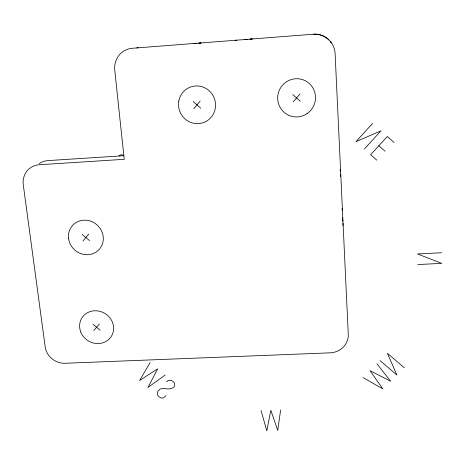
<?xml version="1.0" encoding="UTF-8"?>
<svg xmlns="http://www.w3.org/2000/svg" width="465" height="465" viewBox="0 0 465 465"><rect width="100%" height="100%" fill="white"/><g stroke="black" fill="none" stroke-linecap="round" stroke-linejoin="round"><path stroke-width="0.7" d="M342.996 225.513L342.932 223.305M340.241 169.434L340.275 171.416M280.622 409.944L277.727 430.468L270.851 410.264L266.805 430.799L261.068 410.583M340.671 176.444L340.624 174.102M150.125 362.601L139.599 380.521L157.635 368.844L147.98 387.455L165.104 375.057M82.979 240.963L88.734 234.093M193.818 108.676L200.171 101.097M93.773 330.47L99.405 324.012M293.206 101.771L299.913 94.081M372.616 123.353L355.998 141.651L380.998 130.851L364.345 149.073M166.615 381.835L168.33 380.387L170.951 380.265A8.138 7.492 21.6 0 1 174.526 383.236C176.45 389.228 167.638 389.554 164.023 388.333C160.611 387.647 156.031 391.373 157.432 394.942A8.126 7.463 21.8 0 0 160.995 397.889A3.528 3.238 21.9 0 0 163.604 397.79L165.866 395.732M193.795 43.507L195.097 43.408M252.501 38.944L251.007 39.048M235.092 40.316L236.673 40.159M196.079 43.297L194.73 43.425L196.492 43.28M251.426 39.048L251.827 39.014L249.722 39.188M198.404 43.152L201.113 42.931L199.712 43.03M247.799 39.298L244.846 39.554L246.456 39.438M123.742 155.723L47.936 160.599A18.891 17.629 49.5 0 0 39.217 163.657M441.547 252.745L417.553 253.96L441.75 263.37L417.832 264.55M123.783 155.438L121.481 154.746L120.127 155.095A8.765 8.376 50.7 0 0 118.999 155.978M363.124 377.592L382.875 388.938L370.006 370.698L390.652 381.242L376.906 363.781M93.029 324.291L100.138 330.197M82.195 234.453L89.507 240.608M380.079 360.602L396.872 375.046L387.409 353.261L404.23 367.763M193.208 101.585L200.77 108.194M376.801 160.152L370.646 154.676L387.328 136.507L394.035 142.505M292.781 94.581L300.32 101.277M378.853 145.737L385.026 151.241M342.013 208.547L342.333 210.599M342.484 217.777L342.833 221.282M340.397 170.167L340.339 169.673L340.456 170.905M313.491 34.265A21.006 20.413 -67.8 0 1 335.114 53.713L348.262 334.294A18.989 17.868 2.4 0 1 330.179 352.842L65.17 363.27A18.373 16.769 32.4 0 1 45.192 346.861L23.279 184.872A19.501 18.147 49.1 0 1 39.345 164.732L124.236 159.309L114.756 70.203A20.524 19.577 68.2 0 1 132.24 48.284L313.526 34.201A20.315 19.739 -67.9 0 1 328.848 39.99M136.757 47.93A19.855 18.966 69 0 1 138.169 47.767M330.144 41.466A20.315 19.739 -67.9 0 1 331.283 43.065M178.804 101.103A18.931 18.443 67.7 0 0 203.286 122.655A18.931 18.443 67.7 0 0 208.983 90.617A18.931 18.443 67.7 0 0 178.804 101.103M80.765 332.045A17.368 16.043 31.5 0 0 109.897 338.293A17.368 16.043 31.5 0 0 99.173 311.155A17.368 16.043 31.5 0 0 80.765 332.045M68.553 238.318A17.914 16.792 41 0 0 96.267 251.96A17.914 16.792 41 0 0 92.82 222.061A17.914 16.792 41 0 0 68.553 238.318M306.981 113.698A19.164 18.879 -67.1 0 0 305.092 80.654A19.164 18.879 -67.1 0 0 277.698 99.138A19.164 18.879 -67.1 0 0 306.981 113.698"/></g></svg>
